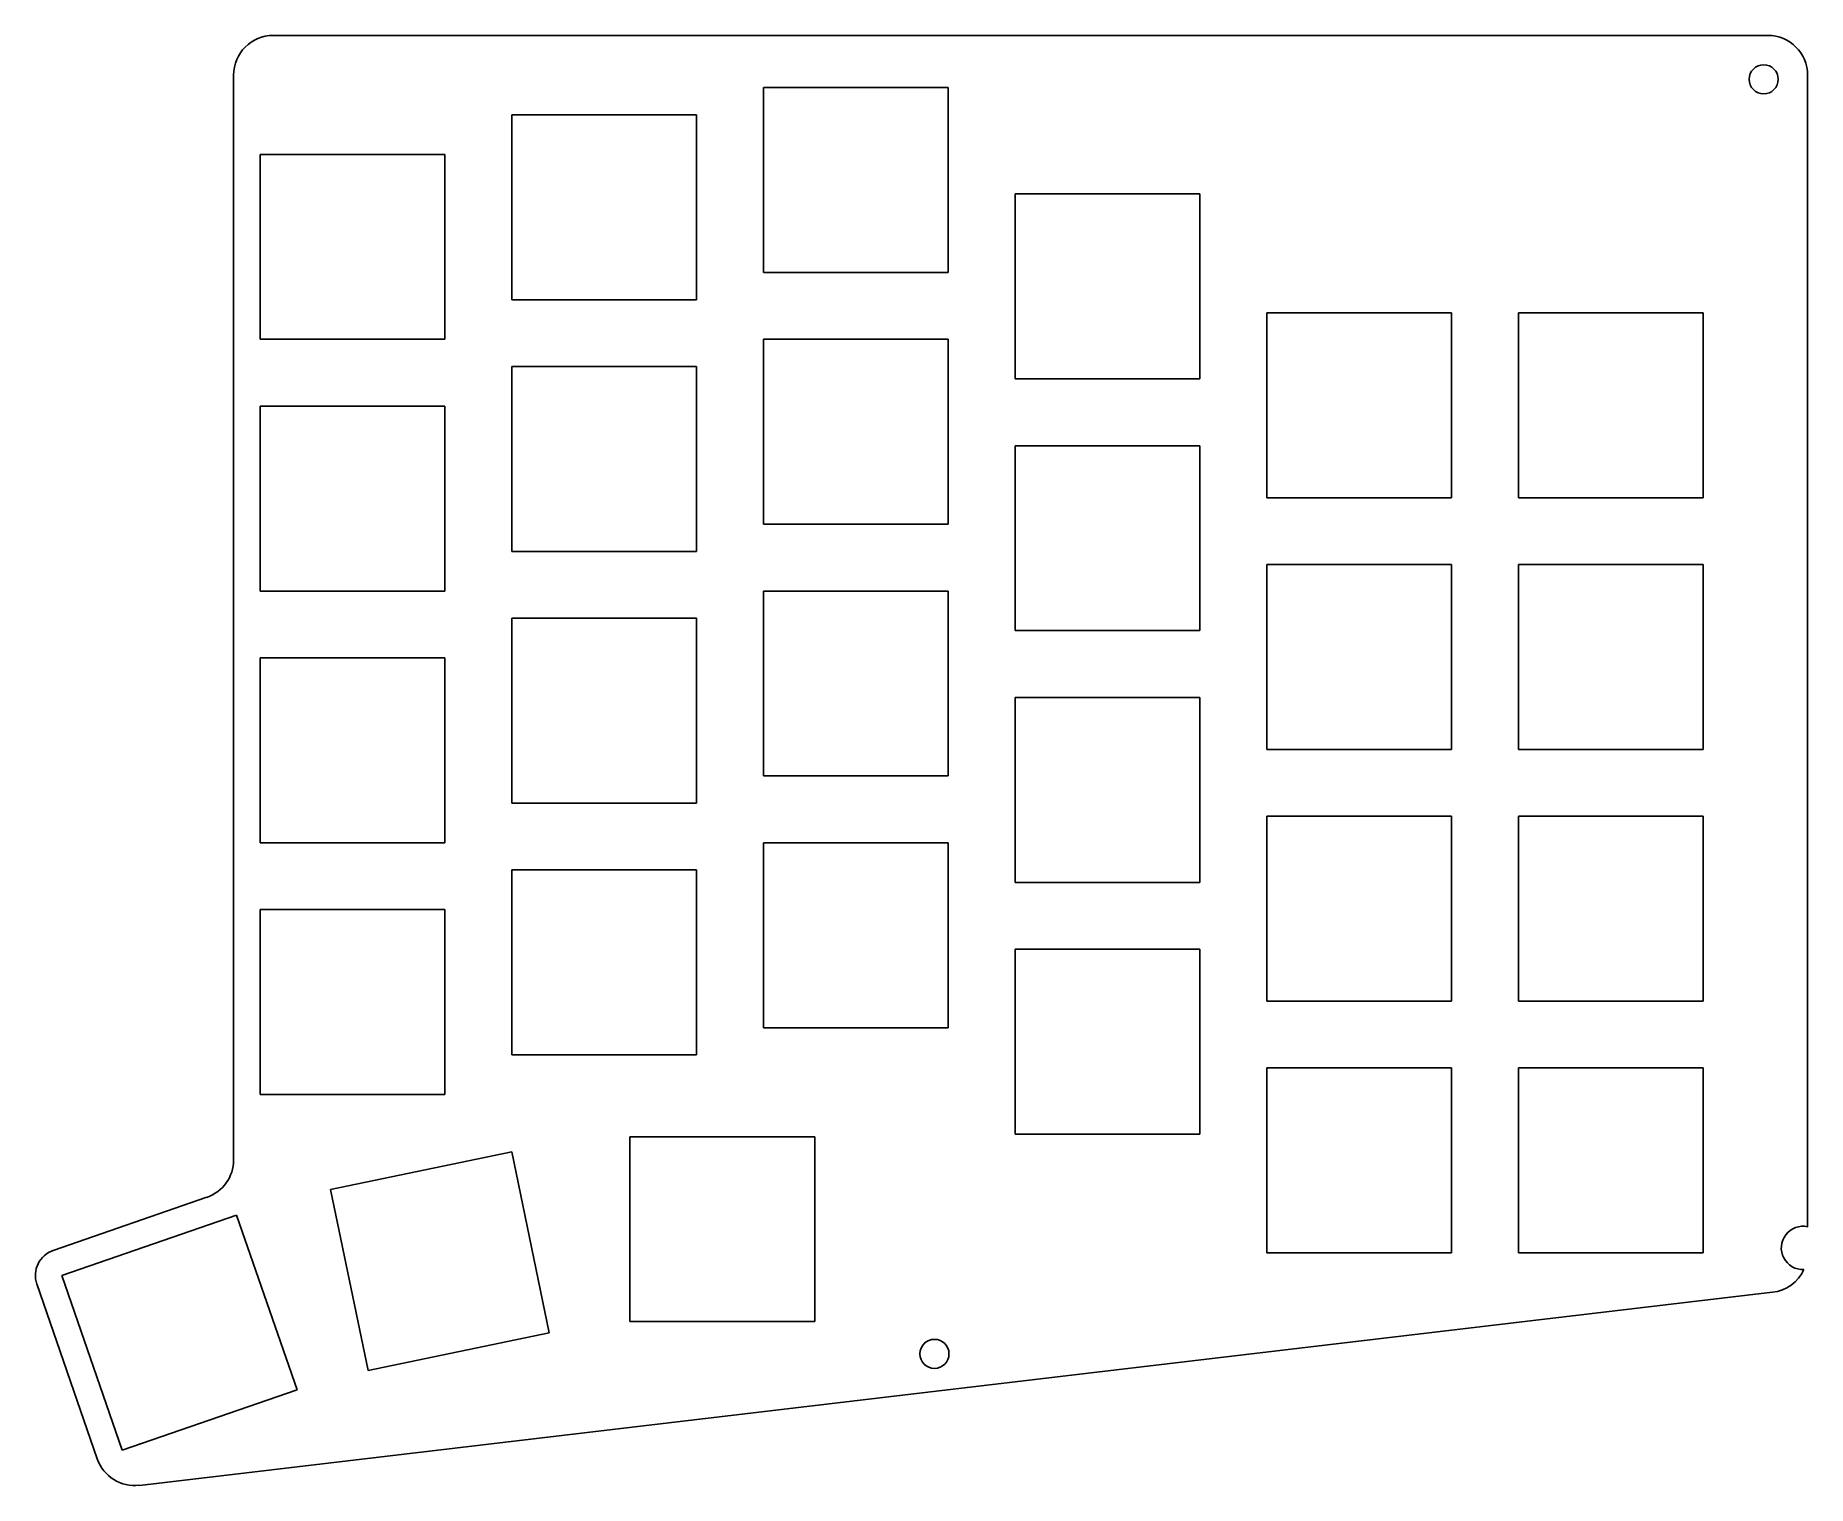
# Model space of a CAD drawing. Header units: millimetres. Extents: x -17 to 117, y -30 to 80.
import ezdxf

# ---------------------------------------------------------------- set-up
doc = ezdxf.new("R2010")
doc.units = ezdxf.units.MM
doc.layers.add('Body', color=7, linetype='CONTINUOUS')

msp = doc.modelspace()

# ---------------------------------------------------------------- linework, layer by layer
at = {"layer": 'Body'}
for p, q in [((1, 80.15, 0.6), (1, 80.15, 2.1)), ((1, 80.15, 0.6), (1, 80.15, 2.1)), ((1, 80.15, 0.6), (114.14, 80.15, 0.6)), ((1, 80.15, 2.1), (114.14, 80.15, 2.1)), ((1, 80.15, 0.6), (114.14, 80.15, 0.6)), ((1, 80.15, 2.1), (114.14, 80.15, 2.1)), ((114.14, 80.15, 0.6), (114.14, 80.15, 2.1)), ((114.14, 80.15, 0.6), (114.14, 80.15, 2.1)), ((-2, 77.15, 0.6), (-2, 77.15, 2.1)), ((-2, 77.15, 0.6), (-2, 77.15, 2.1)), ((-2, -4.96, 0.6), (-2, 77.15, 0.6)), ((-2, 77.15, 2.1), (-2, -4.96, 2.1)), ((-2, -4.96, 0.6), (-2, 77.15, 0.6)), ((-2, 77.15, 2.1), (-2, -4.96, 2.1)), ((114.92, 76.83, 0.6), (114.92, 76.83, 2.1)), ((114.92, 76.83, 0.6), (114.92, 76.83, 2.1)), ((117.14, 77.15, 0.6), (117.14, -10.02, 0.6)), ((117.14, 77.15, 2.1), (117.14, -10.02, 2.1)), ((117.14, 77.15, 0.6), (117.14, 77.15, 2.1)), ((117.14, 77.15, 0.6), (117.14, 77.15, 2.1)), ((117.14, 77.15, 0.6), (117.14, -10.02, 0.6)), ((117.14, 77.15, 2.1), (117.14, -10.02, 2.1)), ((38.1, 76.2, 0.6), (38.1, 62.2, 0.6)), ((52.1, 76.2, 0.6), (38.1, 76.2, 0.6)), ((38.1, 76.2, 2.1), (38.1, 62.2, 2.1)), ((52.1, 76.2, 2.1), (38.1, 76.2, 2.1)), ((38.1, 76.2, 0.6), (38.1, 76.2, 2.1)), ((38.1, 76.2, 0.6), (38.1, 62.2, 0.6)), ((38.1, 76.2, 2.1), (38.1, 62.2, 2.1)), ((38.1, 76.2, 0.6), (38.1, 76.2, 2.1)), ((52.1, 76.2, 0.6), (38.1, 76.2, 0.6)), ((52.1, 76.2, 2.1), (38.1, 76.2, 2.1)), ((52.1, 62.2, 0.6), (52.1, 76.2, 0.6)), ((52.1, 62.2, 2.1), (52.1, 76.2, 2.1)), ((52.1, 76.2, 0.6), (52.1, 76.2, 2.1)), ((52.1, 62.2, 0.6), (52.1, 76.2, 0.6)), ((52.1, 62.2, 2.1), (52.1, 76.2, 2.1)), ((52.1, 76.2, 0.6), (52.1, 76.2, 2.1)), ((19.05, 74.15, 0.6), (19.05, 60.15, 0.6)), ((33.05, 74.15, 0.6), (19.05, 74.15, 0.6)), ((19.05, 74.15, 2.1), (19.05, 60.15, 2.1)), ((33.05, 74.15, 2.1), (19.05, 74.15, 2.1)), ((19.05, 74.15, 0.6), (19.05, 74.15, 2.1)), ((19.05, 74.15, 0.6), (19.05, 60.15, 0.6)), ((19.05, 74.15, 2.1), (19.05, 60.15, 2.1)), ((19.05, 74.15, 0.6), (19.05, 74.15, 2.1)), ((33.05, 74.15, 0.6), (19.05, 74.15, 0.6)), ((33.05, 74.15, 2.1), (19.05, 74.15, 2.1)), ((33.05, 60.15, 0.6), (33.05, 74.15, 0.6)), ((33.05, 60.15, 2.1), (33.05, 74.15, 2.1)), ((33.05, 74.15, 0.6), (33.05, 74.15, 2.1)), ((33.05, 60.15, 0.6), (33.05, 74.15, 0.6)), ((33.05, 60.15, 2.1), (33.05, 74.15, 2.1)), ((33.05, 74.15, 0.6), (33.05, 74.15, 2.1)), ((0, 71.15, 0.6), (0, 57.15, 0.6)), ((14, 71.15, 0.6), (0, 71.15, 0.6)), ((0, 71.15, 2.1), (0, 57.15, 2.1)), ((14, 71.15, 2.1), (0, 71.15, 2.1)), ((0, 71.15, 0.6), (0, 71.15, 2.1)), ((0, 71.15, 0.6), (0, 57.15, 0.6)), ((0, 71.15, 2.1), (0, 57.15, 2.1)), ((0, 71.15, 0.6), (0, 71.15, 2.1)), ((14, 71.15, 0.6), (0, 71.15, 0.6)), ((14, 71.15, 2.1), (0, 71.15, 2.1)), ((14, 57.15, 0.6), (14, 71.15, 0.6)), ((14, 57.15, 2.1), (14, 71.15, 2.1)), ((14, 71.15, 0.6), (14, 71.15, 2.1)), ((14, 57.15, 0.6), (14, 71.15, 0.6)), ((14, 57.15, 2.1), (14, 71.15, 2.1)), ((14, 71.15, 0.6), (14, 71.15, 2.1)), ((57.15, 68.15, 0.6), (57.15, 54.15, 0.6)), ((71.15, 68.15, 0.6), (57.15, 68.15, 0.6)), ((57.15, 68.15, 2.1), (57.15, 54.15, 2.1)), ((71.15, 68.15, 2.1), (57.15, 68.15, 2.1)), ((57.15, 68.15, 0.6), (57.15, 68.15, 2.1)), ((57.15, 68.15, 0.6), (57.15, 54.15, 0.6)), ((57.15, 68.15, 2.1), (57.15, 54.15, 2.1)), ((57.15, 68.15, 0.6), (57.15, 68.15, 2.1)), ((71.15, 68.15, 0.6), (57.15, 68.15, 0.6)), ((71.15, 68.15, 2.1), (57.15, 68.15, 2.1)), ((71.15, 54.15, 0.6), (71.15, 68.15, 0.6)), ((71.15, 54.15, 2.1), (71.15, 68.15, 2.1)), ((71.15, 68.15, 0.6), (71.15, 68.15, 2.1)), ((71.15, 54.15, 0.6), (71.15, 68.15, 0.6)), ((71.15, 54.15, 2.1), (71.15, 68.15, 2.1)), ((71.15, 68.15, 0.6), (71.15, 68.15, 2.1)), ((38.1, 62.2, 0.6), (52.1, 62.2, 0.6)), ((38.1, 62.2, 2.1), (52.1, 62.2, 2.1)), ((38.1, 62.2, 0.6), (38.1, 62.2, 2.1)), ((38.1, 62.2, 0.6), (52.1, 62.2, 0.6)), ((38.1, 62.2, 2.1), (52.1, 62.2, 2.1)), ((38.1, 62.2, 0.6), (38.1, 62.2, 2.1)), ((52.1, 62.2, 0.6), (52.1, 62.2, 2.1)), ((52.1, 62.2, 0.6), (52.1, 62.2, 2.1)), ((19.05, 60.15, 0.6), (33.05, 60.15, 0.6)), ((19.05, 60.15, 2.1), (33.05, 60.15, 2.1)), ((19.05, 60.15, 0.6), (19.05, 60.15, 2.1)), ((19.05, 60.15, 0.6), (33.05, 60.15, 0.6)), ((19.05, 60.15, 2.1), (33.05, 60.15, 2.1)), ((19.05, 60.15, 0.6), (19.05, 60.15, 2.1)), ((33.05, 60.15, 0.6), (33.05, 60.15, 2.1)), ((33.05, 60.15, 0.6), (33.05, 60.15, 2.1)), ((76.2, 59.15, 0.6), (76.2, 45.15, 0.6)), ((90.2, 59.15, 0.6), (76.2, 59.15, 0.6)), ((76.2, 59.15, 2.1), (76.2, 45.15, 2.1)), ((90.2, 59.15, 2.1), (76.2, 59.15, 2.1)), ((76.2, 59.15, 0.6), (76.2, 59.15, 2.1)), ((76.2, 59.15, 0.6), (76.2, 45.15, 0.6)), ((76.2, 59.15, 2.1), (76.2, 45.15, 2.1)), ((76.2, 59.15, 0.6), (76.2, 59.15, 2.1)), ((90.2, 59.15, 0.6), (76.2, 59.15, 0.6)), ((90.2, 59.15, 2.1), (76.2, 59.15, 2.1)), ((90.2, 45.15, 0.6), (90.2, 59.15, 0.6)), ((90.2, 45.15, 2.1), (90.2, 59.15, 2.1)), ((90.2, 59.15, 0.6), (90.2, 59.15, 2.1)), ((90.2, 45.15, 0.6), (90.2, 59.15, 0.6)), ((90.2, 45.15, 2.1), (90.2, 59.15, 2.1)), ((90.2, 59.15, 0.6), (90.2, 59.15, 2.1)), ((95.25, 59.15, 0.6), (95.25, 45.15, 0.6)), ((109.25, 59.15, 0.6), (95.25, 59.15, 0.6)), ((95.25, 59.15, 2.1), (95.25, 45.15, 2.1)), ((109.25, 59.15, 2.1), (95.25, 59.15, 2.1)), ((95.25, 59.15, 0.6), (95.25, 59.15, 2.1)), ((95.25, 59.15, 0.6), (95.25, 45.15, 0.6)), ((95.25, 59.15, 2.1), (95.25, 45.15, 2.1)), ((95.25, 59.15, 0.6), (95.25, 59.15, 2.1)), ((109.25, 59.15, 0.6), (95.25, 59.15, 0.6)), ((109.25, 59.15, 2.1), (95.25, 59.15, 2.1)), ((109.25, 45.15, 0.6), (109.25, 59.15, 0.6)), ((109.25, 45.15, 2.1), (109.25, 59.15, 2.1)), ((109.25, 59.15, 0.6), (109.25, 59.15, 2.1)), ((109.25, 45.15, 0.6), (109.25, 59.15, 0.6)), ((109.25, 45.15, 2.1), (109.25, 59.15, 2.1)), ((109.25, 59.15, 0.6), (109.25, 59.15, 2.1)), ((0, 57.15, 0.6), (14, 57.15, 0.6)), ((0, 57.15, 2.1), (14, 57.15, 2.1)), ((0, 57.15, 0.6), (0, 57.15, 2.1)), ((0, 57.15, 0.6), (14, 57.15, 0.6)), ((0, 57.15, 2.1), (14, 57.15, 2.1)), ((0, 57.15, 0.6), (0, 57.15, 2.1)), ((14, 57.15, 0.6), (14, 57.15, 2.1)), ((14, 57.15, 0.6), (14, 57.15, 2.1)), ((38.1, 57.15, 0.6), (38.1, 43.15, 0.6)), ((52.1, 57.15, 0.6), (38.1, 57.15, 0.6)), ((38.1, 57.15, 2.1), (38.1, 43.15, 2.1)), ((52.1, 57.15, 2.1), (38.1, 57.15, 2.1)), ((38.1, 57.15, 0.6), (38.1, 57.15, 2.1)), ((38.1, 57.15, 0.6), (38.1, 43.15, 0.6)), ((38.1, 57.15, 2.1), (38.1, 43.15, 2.1)), ((38.1, 57.15, 0.6), (38.1, 57.15, 2.1)), ((52.1, 57.15, 0.6), (38.1, 57.15, 0.6)), ((52.1, 57.15, 2.1), (38.1, 57.15, 2.1)), ((52.1, 43.15, 0.6), (52.1, 57.15, 0.6)), ((52.1, 43.15, 2.1), (52.1, 57.15, 2.1)), ((52.1, 57.15, 0.6), (52.1, 57.15, 2.1)), ((52.1, 43.15, 0.6), (52.1, 57.15, 0.6)), ((52.1, 43.15, 2.1), (52.1, 57.15, 2.1)), ((52.1, 57.15, 0.6), (52.1, 57.15, 2.1)), ((19.05, 55.1, 0.6), (19.05, 41.1, 0.6)), ((33.05, 55.1, 0.6), (19.05, 55.1, 0.6)), ((19.05, 55.1, 2.1), (19.05, 41.1, 2.1)), ((33.05, 55.1, 2.1), (19.05, 55.1, 2.1)), ((19.05, 55.1, 0.6), (19.05, 55.1, 2.1)), ((19.05, 55.1, 0.6), (19.05, 41.1, 0.6)), ((19.05, 55.1, 2.1), (19.05, 41.1, 2.1)), ((19.05, 55.1, 0.6), (19.05, 55.1, 2.1)), ((33.05, 55.1, 0.6), (19.05, 55.1, 0.6)), ((33.05, 55.1, 2.1), (19.05, 55.1, 2.1)), ((33.05, 41.1, 0.6), (33.05, 55.1, 0.6)), ((33.05, 41.1, 2.1), (33.05, 55.1, 2.1)), ((33.05, 55.1, 0.6), (33.05, 55.1, 2.1)), ((33.05, 41.1, 0.6), (33.05, 55.1, 0.6)), ((33.05, 41.1, 2.1), (33.05, 55.1, 2.1)), ((33.05, 55.1, 0.6), (33.05, 55.1, 2.1)), ((57.15, 54.15, 0.6), (71.15, 54.15, 0.6)), ((57.15, 54.15, 2.1), (71.15, 54.15, 2.1)), ((57.15, 54.15, 0.6), (57.15, 54.15, 2.1)), ((57.15, 54.15, 0.6), (71.15, 54.15, 0.6)), ((57.15, 54.15, 2.1), (71.15, 54.15, 2.1)), ((57.15, 54.15, 0.6), (57.15, 54.15, 2.1)), ((71.15, 54.15, 0.6), (71.15, 54.15, 2.1)), ((71.15, 54.15, 0.6), (71.15, 54.15, 2.1)), ((0, 52.1, 0.6), (0, 38.1, 0.6)), ((14, 52.1, 0.6), (0, 52.1, 0.6)), ((0, 52.1, 2.1), (0, 38.1, 2.1)), ((14, 52.1, 2.1), (0, 52.1, 2.1)), ((0, 52.1, 0.6), (0, 52.1, 2.1)), ((0, 52.1, 0.6), (0, 38.1, 0.6)), ((0, 52.1, 2.1), (0, 38.1, 2.1)), ((0, 52.1, 0.6), (0, 52.1, 2.1)), ((14, 52.1, 0.6), (0, 52.1, 0.6)), ((14, 52.1, 2.1), (0, 52.1, 2.1)), ((14, 38.1, 0.6), (14, 52.1, 0.6)), ((14, 38.1, 2.1), (14, 52.1, 2.1)), ((14, 52.1, 0.6), (14, 52.1, 2.1)), ((14, 38.1, 0.6), (14, 52.1, 0.6)), ((14, 38.1, 2.1), (14, 52.1, 2.1)), ((14, 52.1, 0.6), (14, 52.1, 2.1)), ((57.15, 49.1, 0.6), (57.15, 35.1, 0.6)), ((71.15, 49.1, 0.6), (57.15, 49.1, 0.6)), ((57.15, 49.1, 2.1), (57.15, 35.1, 2.1)), ((71.15, 49.1, 2.1), (57.15, 49.1, 2.1)), ((57.15, 49.1, 0.6), (57.15, 49.1, 2.1)), ((57.15, 49.1, 0.6), (57.15, 35.1, 0.6)), ((57.15, 49.1, 2.1), (57.15, 35.1, 2.1)), ((57.15, 49.1, 0.6), (57.15, 49.1, 2.1)), ((71.15, 49.1, 0.6), (57.15, 49.1, 0.6)), ((71.15, 49.1, 2.1), (57.15, 49.1, 2.1)), ((71.15, 35.1, 0.6), (71.15, 49.1, 0.6)), ((71.15, 35.1, 2.1), (71.15, 49.1, 2.1)), ((71.15, 49.1, 0.6), (71.15, 49.1, 2.1)), ((71.15, 35.1, 0.6), (71.15, 49.1, 0.6)), ((71.15, 35.1, 2.1), (71.15, 49.1, 2.1)), ((71.15, 49.1, 0.6), (71.15, 49.1, 2.1)), ((76.2, 45.15, 0.6), (90.2, 45.15, 0.6)), ((76.2, 45.15, 2.1), (90.2, 45.15, 2.1)), ((76.2, 45.15, 0.6), (76.2, 45.15, 2.1)), ((76.2, 45.15, 0.6), (90.2, 45.15, 0.6)), ((76.2, 45.15, 2.1), (90.2, 45.15, 2.1)), ((76.2, 45.15, 0.6), (76.2, 45.15, 2.1)), ((90.2, 45.15, 0.6), (90.2, 45.15, 2.1)), ((90.2, 45.15, 0.6), (90.2, 45.15, 2.1)), ((95.25, 45.15, 0.6), (109.25, 45.15, 0.6)), ((95.25, 45.15, 2.1), (109.25, 45.15, 2.1)), ((95.25, 45.15, 0.6), (95.25, 45.15, 2.1)), ((95.25, 45.15, 0.6), (109.25, 45.15, 0.6)), ((95.25, 45.15, 2.1), (109.25, 45.15, 2.1)), ((95.25, 45.15, 0.6), (95.25, 45.15, 2.1)), ((109.25, 45.15, 0.6), (109.25, 45.15, 2.1)), ((109.25, 45.15, 0.6), (109.25, 45.15, 2.1)), ((38.1, 43.15, 0.6), (52.1, 43.15, 0.6)), ((38.1, 43.15, 2.1), (52.1, 43.15, 2.1)), ((38.1, 43.15, 0.6), (38.1, 43.15, 2.1)), ((38.1, 43.15, 0.6), (52.1, 43.15, 0.6)), ((38.1, 43.15, 2.1), (52.1, 43.15, 2.1)), ((38.1, 43.15, 0.6), (38.1, 43.15, 2.1)), ((52.1, 43.15, 0.6), (52.1, 43.15, 2.1)), ((52.1, 43.15, 0.6), (52.1, 43.15, 2.1)), ((19.05, 41.1, 0.6), (33.05, 41.1, 0.6)), ((19.05, 41.1, 2.1), (33.05, 41.1, 2.1)), ((19.05, 41.1, 0.6), (19.05, 41.1, 2.1)), ((19.05, 41.1, 0.6), (33.05, 41.1, 0.6)), ((19.05, 41.1, 2.1), (33.05, 41.1, 2.1)), ((19.05, 41.1, 0.6), (19.05, 41.1, 2.1)), ((33.05, 41.1, 0.6), (33.05, 41.1, 2.1)), ((33.05, 41.1, 0.6), (33.05, 41.1, 2.1)), ((76.2, 40.1, 0.6), (76.2, 26.1, 0.6)), ((90.2, 40.1, 0.6), (76.2, 40.1, 0.6)), ((76.2, 40.1, 2.1), (76.2, 26.1, 2.1)), ((90.2, 40.1, 2.1), (76.2, 40.1, 2.1)), ((76.2, 40.1, 0.6), (76.2, 40.1, 2.1)), ((76.2, 40.1, 0.6), (76.2, 26.1, 0.6)), ((76.2, 40.1, 2.1), (76.2, 26.1, 2.1)), ((76.2, 40.1, 0.6), (76.2, 40.1, 2.1)), ((90.2, 40.1, 0.6), (76.2, 40.1, 0.6)), ((90.2, 40.1, 2.1), (76.2, 40.1, 2.1)), ((90.2, 26.1, 0.6), (90.2, 40.1, 0.6)), ((90.2, 26.1, 2.1), (90.2, 40.1, 2.1)), ((90.2, 40.1, 0.6), (90.2, 40.1, 2.1)), ((90.2, 26.1, 0.6), (90.2, 40.1, 0.6)), ((90.2, 26.1, 2.1), (90.2, 40.1, 2.1)), ((90.2, 40.1, 0.6), (90.2, 40.1, 2.1)), ((95.25, 40.1, 0.6), (95.25, 26.1, 0.6)), ((109.25, 40.1, 0.6), (95.25, 40.1, 0.6)), ((95.25, 40.1, 2.1), (95.25, 26.1, 2.1)), ((109.25, 40.1, 2.1), (95.25, 40.1, 2.1)), ((95.25, 40.1, 0.6), (95.25, 40.1, 2.1)), ((95.25, 40.1, 0.6), (95.25, 26.1, 0.6)), ((95.25, 40.1, 2.1), (95.25, 26.1, 2.1)), ((95.25, 40.1, 0.6), (95.25, 40.1, 2.1)), ((109.25, 40.1, 0.6), (95.25, 40.1, 0.6)), ((109.25, 40.1, 2.1), (95.25, 40.1, 2.1)), ((109.25, 26.1, 0.6), (109.25, 40.1, 0.6)), ((109.25, 26.1, 2.1), (109.25, 40.1, 2.1)), ((109.25, 40.1, 0.6), (109.25, 40.1, 2.1)), ((109.25, 26.1, 0.6), (109.25, 40.1, 0.6)), ((109.25, 26.1, 2.1), (109.25, 40.1, 2.1)), ((109.25, 40.1, 0.6), (109.25, 40.1, 2.1)), ((0, 38.1, 0.6), (14, 38.1, 0.6)), ((0, 38.1, 2.1), (14, 38.1, 2.1)), ((0, 38.1, 0.6), (0, 38.1, 2.1)), ((0, 38.1, 0.6), (14, 38.1, 0.6)), ((0, 38.1, 2.1), (14, 38.1, 2.1)), ((0, 38.1, 0.6), (0, 38.1, 2.1)), ((14, 38.1, 0.6), (14, 38.1, 2.1)), ((14, 38.1, 0.6), (14, 38.1, 2.1)), ((38.1, 38.1, 0.6), (38.1, 24.1, 0.6)), ((52.1, 38.1, 0.6), (38.1, 38.1, 0.6)), ((38.1, 38.1, 2.1), (38.1, 24.1, 2.1)), ((52.1, 38.1, 2.1), (38.1, 38.1, 2.1)), ((38.1, 38.1, 0.6), (38.1, 38.1, 2.1)), ((38.1, 38.1, 0.6), (38.1, 24.1, 0.6)), ((38.1, 38.1, 2.1), (38.1, 24.1, 2.1)), ((38.1, 38.1, 0.6), (38.1, 38.1, 2.1)), ((52.1, 38.1, 0.6), (38.1, 38.1, 0.6)), ((52.1, 38.1, 2.1), (38.1, 38.1, 2.1)), ((52.1, 24.1, 0.6), (52.1, 38.1, 0.6)), ((52.1, 24.1, 2.1), (52.1, 38.1, 2.1)), ((52.1, 38.1, 0.6), (52.1, 38.1, 2.1)), ((52.1, 24.1, 0.6), (52.1, 38.1, 0.6)), ((52.1, 24.1, 2.1), (52.1, 38.1, 2.1)), ((52.1, 38.1, 0.6), (52.1, 38.1, 2.1)), ((19.05, 36.05, 0.6), (19.05, 22.05, 0.6)), ((33.05, 36.05, 0.6), (19.05, 36.05, 0.6)), ((19.05, 36.05, 2.1), (19.05, 22.05, 2.1)), ((33.05, 36.05, 2.1), (19.05, 36.05, 2.1)), ((19.05, 36.05, 0.6), (19.05, 36.05, 2.1)), ((19.05, 36.05, 0.6), (19.05, 22.05, 0.6)), ((19.05, 36.05, 2.1), (19.05, 22.05, 2.1)), ((19.05, 36.05, 0.6), (19.05, 36.05, 2.1)), ((33.05, 36.05, 0.6), (19.05, 36.05, 0.6)), ((33.05, 36.05, 2.1), (19.05, 36.05, 2.1)), ((33.05, 22.05, 0.6), (33.05, 36.05, 0.6)), ((33.05, 22.05, 2.1), (33.05, 36.05, 2.1)), ((33.05, 36.05, 0.6), (33.05, 36.05, 2.1)), ((33.05, 22.05, 0.6), (33.05, 36.05, 0.6)), ((33.05, 22.05, 2.1), (33.05, 36.05, 2.1)), ((33.05, 36.05, 0.6), (33.05, 36.05, 2.1)), ((57.15, 35.1, 0.6), (71.15, 35.1, 0.6)), ((57.15, 35.1, 2.1), (71.15, 35.1, 2.1)), ((57.15, 35.1, 0.6), (57.15, 35.1, 2.1)), ((57.15, 35.1, 0.6), (71.15, 35.1, 0.6)), ((57.15, 35.1, 2.1), (71.15, 35.1, 2.1)), ((57.15, 35.1, 0.6), (57.15, 35.1, 2.1)), ((71.15, 35.1, 0.6), (71.15, 35.1, 2.1)), ((71.15, 35.1, 0.6), (71.15, 35.1, 2.1)), ((0, 33.05, 0.6), (0, 19.05, 0.6)), ((14, 33.05, 0.6), (0, 33.05, 0.6)), ((0, 33.05, 2.1), (0, 19.05, 2.1)), ((14, 33.05, 2.1), (0, 33.05, 2.1)), ((0, 33.05, 0.6), (0, 33.05, 2.1)), ((0, 33.05, 0.6), (0, 19.05, 0.6)), ((0, 33.05, 2.1), (0, 19.05, 2.1)), ((0, 33.05, 0.6), (0, 33.05, 2.1)), ((14, 33.05, 0.6), (0, 33.05, 0.6)), ((14, 33.05, 2.1), (0, 33.05, 2.1)), ((14, 19.05, 0.6), (14, 33.05, 0.6)), ((14, 19.05, 2.1), (14, 33.05, 2.1)), ((14, 33.05, 0.6), (14, 33.05, 2.1)), ((14, 19.05, 0.6), (14, 33.05, 0.6)), ((14, 19.05, 2.1), (14, 33.05, 2.1)), ((14, 33.05, 0.6), (14, 33.05, 2.1)), ((57.15, 30.05, 0.6), (57.15, 16.05, 0.6)), ((71.15, 30.05, 0.6), (57.15, 30.05, 0.6)), ((57.15, 30.05, 2.1), (57.15, 16.05, 2.1)), ((71.15, 30.05, 2.1), (57.15, 30.05, 2.1)), ((57.15, 30.05, 0.6), (57.15, 30.05, 2.1)), ((57.15, 30.05, 0.6), (57.15, 16.05, 0.6)), ((57.15, 30.05, 2.1), (57.15, 16.05, 2.1)), ((57.15, 30.05, 0.6), (57.15, 30.05, 2.1)), ((71.15, 30.05, 0.6), (57.15, 30.05, 0.6)), ((71.15, 30.05, 2.1), (57.15, 30.05, 2.1)), ((71.15, 16.05, 0.6), (71.15, 30.05, 0.6)), ((71.15, 16.05, 2.1), (71.15, 30.05, 2.1)), ((71.15, 30.05, 0.6), (71.15, 30.05, 2.1)), ((71.15, 16.05, 0.6), (71.15, 30.05, 0.6)), ((71.15, 16.05, 2.1), (71.15, 30.05, 2.1)), ((71.15, 30.05, 0.6), (71.15, 30.05, 2.1)), ((76.2, 26.1, 0.6), (90.2, 26.1, 0.6)), ((76.2, 26.1, 2.1), (90.2, 26.1, 2.1)), ((76.2, 26.1, 0.6), (76.2, 26.1, 2.1)), ((76.2, 26.1, 0.6), (90.2, 26.1, 0.6)), ((76.2, 26.1, 2.1), (90.2, 26.1, 2.1)), ((76.2, 26.1, 0.6), (76.2, 26.1, 2.1)), ((90.2, 26.1, 0.6), (90.2, 26.1, 2.1)), ((90.2, 26.1, 0.6), (90.2, 26.1, 2.1)), ((95.25, 26.1, 0.6), (109.25, 26.1, 0.6)), ((95.25, 26.1, 2.1), (109.25, 26.1, 2.1)), ((95.25, 26.1, 0.6), (95.25, 26.1, 2.1)), ((95.25, 26.1, 0.6), (109.25, 26.1, 0.6)), ((95.25, 26.1, 2.1), (109.25, 26.1, 2.1)), ((95.25, 26.1, 0.6), (95.25, 26.1, 2.1)), ((109.25, 26.1, 0.6), (109.25, 26.1, 2.1)), ((109.25, 26.1, 0.6), (109.25, 26.1, 2.1)), ((38.1, 24.1, 0.6), (52.1, 24.1, 0.6)), ((38.1, 24.1, 2.1), (52.1, 24.1, 2.1)), ((38.1, 24.1, 0.6), (38.1, 24.1, 2.1)), ((38.1, 24.1, 0.6), (52.1, 24.1, 0.6)), ((38.1, 24.1, 2.1), (52.1, 24.1, 2.1)), ((38.1, 24.1, 0.6), (38.1, 24.1, 2.1)), ((52.1, 24.1, 0.6), (52.1, 24.1, 2.1)), ((52.1, 24.1, 0.6), (52.1, 24.1, 2.1)), ((19.05, 22.05, 0.6), (33.05, 22.05, 0.6)), ((19.05, 22.05, 2.1), (33.05, 22.05, 2.1)), ((19.05, 22.05, 0.6), (19.05, 22.05, 2.1)), ((19.05, 22.05, 0.6), (33.05, 22.05, 0.6)), ((19.05, 22.05, 2.1), (33.05, 22.05, 2.1)), ((19.05, 22.05, 0.6), (19.05, 22.05, 2.1)), ((33.05, 22.05, 0.6), (33.05, 22.05, 2.1)), ((33.05, 22.05, 0.6), (33.05, 22.05, 2.1)), ((76.2, 21.05, 0.6), (76.2, 7.05, 0.6)), ((90.2, 21.05, 0.6), (76.2, 21.05, 0.6)), ((76.2, 21.05, 2.1), (76.2, 7.05, 2.1)), ((90.2, 21.05, 2.1), (76.2, 21.05, 2.1)), ((76.2, 21.05, 0.6), (76.2, 21.05, 2.1)), ((76.2, 21.05, 0.6), (76.2, 7.05, 0.6)), ((76.2, 21.05, 2.1), (76.2, 7.05, 2.1)), ((76.2, 21.05, 0.6), (76.2, 21.05, 2.1)), ((90.2, 21.05, 0.6), (76.2, 21.05, 0.6)), ((90.2, 21.05, 2.1), (76.2, 21.05, 2.1)), ((90.2, 7.05, 0.6), (90.2, 21.05, 0.6)), ((90.2, 7.05, 2.1), (90.2, 21.05, 2.1)), ((90.2, 21.05, 0.6), (90.2, 21.05, 2.1)), ((90.2, 7.05, 0.6), (90.2, 21.05, 0.6)), ((90.2, 7.05, 2.1), (90.2, 21.05, 2.1)), ((90.2, 21.05, 0.6), (90.2, 21.05, 2.1)), ((95.25, 21.05, 0.6), (95.25, 7.05, 0.6)), ((109.25, 21.05, 0.6), (95.25, 21.05, 0.6)), ((95.25, 21.05, 2.1), (95.25, 7.05, 2.1)), ((109.25, 21.05, 2.1), (95.25, 21.05, 2.1)), ((95.25, 21.05, 0.6), (95.25, 21.05, 2.1)), ((95.25, 21.05, 0.6), (95.25, 7.05, 0.6)), ((95.25, 21.05, 2.1), (95.25, 7.05, 2.1)), ((95.25, 21.05, 0.6), (95.25, 21.05, 2.1)), ((109.25, 21.05, 0.6), (95.25, 21.05, 0.6)), ((109.25, 21.05, 2.1), (95.25, 21.05, 2.1)), ((109.25, 7.05, 0.6), (109.25, 21.05, 0.6)), ((109.25, 7.05, 2.1), (109.25, 21.05, 2.1)), ((109.25, 21.05, 0.6), (109.25, 21.05, 2.1)), ((109.25, 7.05, 0.6), (109.25, 21.05, 0.6)), ((109.25, 7.05, 2.1), (109.25, 21.05, 2.1)), ((109.25, 21.05, 0.6), (109.25, 21.05, 2.1)), ((0, 19.05, 0.6), (14, 19.05, 0.6)), ((0, 19.05, 2.1), (14, 19.05, 2.1)), ((0, 19.05, 0.6), (0, 19.05, 2.1)), ((0, 19.05, 0.6), (14, 19.05, 0.6)), ((0, 19.05, 2.1), (14, 19.05, 2.1)), ((0, 19.05, 0.6), (0, 19.05, 2.1)), ((14, 19.05, 0.6), (14, 19.05, 2.1)), ((14, 19.05, 0.6), (14, 19.05, 2.1)), ((38.1, 19.05, 0.6), (38.1, 5.05, 0.6)), ((52.1, 19.05, 0.6), (38.1, 19.05, 0.6)), ((38.1, 19.05, 2.1), (38.1, 5.05, 2.1)), ((52.1, 19.05, 2.1), (38.1, 19.05, 2.1)), ((38.1, 19.05, 0.6), (38.1, 19.05, 2.1)), ((38.1, 19.05, 0.6), (38.1, 5.05, 0.6)), ((38.1, 19.05, 2.1), (38.1, 5.05, 2.1)), ((38.1, 19.05, 0.6), (38.1, 19.05, 2.1)), ((52.1, 19.05, 0.6), (38.1, 19.05, 0.6)), ((52.1, 19.05, 2.1), (38.1, 19.05, 2.1)), ((52.1, 5.05, 0.6), (52.1, 19.05, 0.6)), ((52.1, 5.05, 2.1), (52.1, 19.05, 2.1)), ((52.1, 19.05, 0.6), (52.1, 19.05, 2.1)), ((52.1, 5.05, 0.6), (52.1, 19.05, 0.6)), ((52.1, 5.05, 2.1), (52.1, 19.05, 2.1)), ((52.1, 19.05, 0.6), (52.1, 19.05, 2.1)), ((19.05, 17, 0.6), (19.05, 3, 0.6)), ((33.05, 17, 0.6), (19.05, 17, 0.6)), ((19.05, 17, 2.1), (19.05, 3, 2.1)), ((33.05, 17, 2.1), (19.05, 17, 2.1)), ((19.05, 17, 0.6), (19.05, 17, 2.1)), ((19.05, 17, 0.6), (19.05, 3, 0.6)), ((19.05, 17, 2.1), (19.05, 3, 2.1)), ((19.05, 17, 0.6), (19.05, 17, 2.1)), ((33.05, 17, 0.6), (19.05, 17, 0.6)), ((33.05, 17, 2.1), (19.05, 17, 2.1)), ((33.05, 3, 0.6), (33.05, 17, 0.6)), ((33.05, 3, 2.1), (33.05, 17, 2.1)), ((33.05, 17, 0.6), (33.05, 17, 2.1)), ((33.05, 3, 0.6), (33.05, 17, 0.6)), ((33.05, 3, 2.1), (33.05, 17, 2.1)), ((33.05, 17, 0.6), (33.05, 17, 2.1)), ((57.15, 16.05, 0.6), (71.15, 16.05, 0.6)), ((57.15, 16.05, 2.1), (71.15, 16.05, 2.1)), ((57.15, 16.05, 0.6), (57.15, 16.05, 2.1)), ((57.15, 16.05, 0.6), (71.15, 16.05, 0.6)), ((57.15, 16.05, 2.1), (71.15, 16.05, 2.1)), ((57.15, 16.05, 0.6), (57.15, 16.05, 2.1)), ((71.15, 16.05, 0.6), (71.15, 16.05, 2.1)), ((71.15, 16.05, 0.6), (71.15, 16.05, 2.1)), ((0, 14, 0.6), (0, 0, 0.6)), ((14, 14, 0.6), (0, 14, 0.6)), ((0, 14, 2.1), (0, 0, 2.1)), ((14, 14, 2.1), (0, 14, 2.1)), ((0, 14, 0.6), (0, 14, 2.1)), ((0, 14, 0.6), (0, 0, 0.6)), ((0, 14, 2.1), (0, 0, 2.1)), ((0, 14, 0.6), (0, 14, 2.1)), ((14, 14, 0.6), (0, 14, 0.6)), ((14, 14, 2.1), (0, 14, 2.1)), ((14, 0, 0.6), (14, 14, 0.6)), ((14, 0, 2.1), (14, 14, 2.1)), ((14, 14, 0.6), (14, 14, 2.1)), ((14, 0, 0.6), (14, 14, 0.6)), ((14, 0, 2.1), (14, 14, 2.1)), ((14, 14, 0.6), (14, 14, 2.1)), ((57.15, 11, 0.6), (57.15, -3, 0.6)), ((71.15, 11, 0.6), (57.15, 11, 0.6)), ((57.15, 11, 2.1), (57.15, -3, 2.1)), ((71.15, 11, 2.1), (57.15, 11, 2.1)), ((57.15, 11, 0.6), (57.15, 11, 2.1)), ((57.15, 11, 0.6), (57.15, -3, 0.6)), ((57.15, 11, 2.1), (57.15, -3, 2.1)), ((57.15, 11, 0.6), (57.15, 11, 2.1)), ((71.15, 11, 0.6), (57.15, 11, 0.6)), ((71.15, 11, 2.1), (57.15, 11, 2.1)), ((71.15, -3, 0.6), (71.15, 11, 0.6)), ((71.15, -3, 2.1), (71.15, 11, 2.1)), ((71.15, 11, 0.6), (71.15, 11, 2.1)), ((71.15, -3, 0.6), (71.15, 11, 0.6)), ((71.15, -3, 2.1), (71.15, 11, 2.1)), ((71.15, 11, 0.6), (71.15, 11, 2.1)), ((76.2, 7.05, 0.6), (90.2, 7.05, 0.6)), ((76.2, 7.05, 2.1), (90.2, 7.05, 2.1)), ((76.2, 7.05, 0.6), (76.2, 7.05, 2.1)), ((76.2, 7.05, 0.6), (90.2, 7.05, 0.6)), ((76.2, 7.05, 2.1), (90.2, 7.05, 2.1)), ((76.2, 7.05, 0.6), (76.2, 7.05, 2.1)), ((90.2, 7.05, 0.6), (90.2, 7.05, 2.1)), ((90.2, 7.05, 0.6), (90.2, 7.05, 2.1)), ((95.25, 7.05, 0.6), (109.25, 7.05, 0.6)), ((95.25, 7.05, 2.1), (109.25, 7.05, 2.1)), ((95.25, 7.05, 0.6), (95.25, 7.05, 2.1)), ((95.25, 7.05, 0.6), (109.25, 7.05, 0.6)), ((95.25, 7.05, 2.1), (109.25, 7.05, 2.1)), ((95.25, 7.05, 0.6), (95.25, 7.05, 2.1)), ((109.25, 7.05, 0.6), (109.25, 7.05, 2.1)), ((109.25, 7.05, 0.6), (109.25, 7.05, 2.1)), ((38.1, 5.05, 0.6), (52.1, 5.05, 0.6)), ((38.1, 5.05, 2.1), (52.1, 5.05, 2.1)), ((38.1, 5.05, 0.6), (38.1, 5.05, 2.1)), ((38.1, 5.05, 0.6), (52.1, 5.05, 0.6)), ((38.1, 5.05, 2.1), (52.1, 5.05, 2.1)), ((38.1, 5.05, 0.6), (38.1, 5.05, 2.1)), ((52.1, 5.05, 0.6), (52.1, 5.05, 2.1)), ((52.1, 5.05, 0.6), (52.1, 5.05, 2.1)), ((19.05, 3, 0.6), (33.05, 3, 0.6)), ((19.05, 3, 2.1), (33.05, 3, 2.1)), ((19.05, 3, 0.6), (19.05, 3, 2.1)), ((19.05, 3, 0.6), (33.05, 3, 0.6)), ((19.05, 3, 2.1), (33.05, 3, 2.1)), ((19.05, 3, 0.6), (19.05, 3, 2.1)), ((33.05, 3, 0.6), (33.05, 3, 2.1)), ((33.05, 3, 0.6), (33.05, 3, 2.1)), ((76.2, 2, 0.6), (76.2, -12, 0.6)), ((90.2, 2, 0.6), (76.2, 2, 0.6)), ((76.2, 2, 2.1), (76.2, -12, 2.1)), ((90.2, 2, 2.1), (76.2, 2, 2.1)), ((76.2, 2, 0.6), (76.2, 2, 2.1)), ((76.2, 2, 0.6), (76.2, -12, 0.6)), ((76.2, 2, 2.1), (76.2, -12, 2.1)), ((76.2, 2, 0.6), (76.2, 2, 2.1)), ((90.2, 2, 0.6), (76.2, 2, 0.6)), ((90.2, 2, 2.1), (76.2, 2, 2.1)), ((90.2, -12, 0.6), (90.2, 2, 0.6)), ((90.2, -12, 2.1), (90.2, 2, 2.1)), ((90.2, 2, 0.6), (90.2, 2, 2.1)), ((90.2, -12, 0.6), (90.2, 2, 0.6)), ((90.2, -12, 2.1), (90.2, 2, 2.1)), ((90.2, 2, 0.6), (90.2, 2, 2.1)), ((95.25, 2, 0.6), (95.25, -12, 0.6)), ((109.25, 2, 0.6), (95.25, 2, 0.6)), ((95.25, 2, 2.1), (95.25, -12, 2.1)), ((109.25, 2, 2.1), (95.25, 2, 2.1)), ((95.25, 2, 0.6), (95.25, 2, 2.1)), ((95.25, 2, 0.6), (95.25, -12, 0.6)), ((95.25, 2, 2.1), (95.25, -12, 2.1)), ((95.25, 2, 0.6), (95.25, 2, 2.1)), ((109.25, 2, 0.6), (95.25, 2, 0.6)), ((109.25, 2, 2.1), (95.25, 2, 2.1)), ((109.25, -12, 0.6), (109.25, 2, 0.6)), ((109.25, -12, 2.1), (109.25, 2, 2.1)), ((109.25, 2, 0.6), (109.25, 2, 2.1)), ((109.25, -12, 0.6), (109.25, 2, 0.6)), ((109.25, -12, 2.1), (109.25, 2, 2.1)), ((109.25, 2, 0.6), (109.25, 2, 2.1)), ((0, 0, 0.6), (14, 0, 0.6)), ((0, 0, 2.1), (14, 0, 2.1)), ((0, 0, 0.6), (0, 0, 2.1)), ((0, 0, 0.6), (14, 0, 0.6)), ((0, 0, 2.1), (14, 0, 2.1)), ((0, 0, 0.6), (0, 0, 2.1)), ((14, 0, 0.6), (14, 0, 2.1)), ((14, 0, 0.6), (14, 0, 2.1)), ((42, -3.2, 0.6), (28, -3.2, 0.6)), ((28, -3.2, 0.6), (28, -17.2, 0.6)), ((42, -3.2, 2.1), (28, -3.2, 2.1)), ((28, -3.2, 2.1), (28, -17.2, 2.1)), ((28, -3.2, 0.6), (28, -3.2, 2.1)), ((42, -3.2, 0.6), (28, -3.2, 0.6)), ((42, -3.2, 2.1), (28, -3.2, 2.1)), ((28, -3.2, 0.6), (28, -3.2, 2.1)), ((28, -3.2, 0.6), (28, -17.2, 0.6)), ((28, -3.2, 2.1), (28, -17.2, 2.1)), ((42, -17.2, 0.6), (42, -3.2, 0.6)), ((42, -17.2, 2.1), (42, -3.2, 2.1)), ((42, -3.2, 0.6), (42, -3.2, 2.1)), ((42, -3.2, 0.6), (42, -3.2, 2.1)), ((42, -17.2, 0.6), (42, -3.2, 0.6)), ((42, -17.2, 2.1), (42, -3.2, 2.1)), ((57.15, -3, 0.6), (71.15, -3, 0.6)), ((57.15, -3, 2.1), (71.15, -3, 2.1)), ((57.15, -3, 0.6), (57.15, -3, 2.1)), ((57.15, -3, 0.6), (71.15, -3, 0.6)), ((57.15, -3, 2.1), (71.15, -3, 2.1)), ((57.15, -3, 0.6), (57.15, -3, 2.1)), ((71.15, -3, 0.6), (71.15, -3, 2.1)), ((71.15, -3, 0.6), (71.15, -3, 2.1)), ((-2, -4.96, 0.6), (-2, -4.96, 2.1)), ((-2, -4.96, 0.6), (-2, -4.96, 2.1)), ((5.34, -7.19, 0.6), (19.05, -4.35, 0.6)), ((5.34, -7.19, 2.1), (19.05, -4.35, 2.1)), ((5.34, -7.19, 0.6), (19.05, -4.35, 0.6)), ((5.34, -7.19, 2.1), (19.05, -4.35, 2.1)), ((19.05, -4.35, 0.6), (21.89, -18.06, 0.6)), ((19.05, -4.35, 2.1), (21.89, -18.06, 2.1)), ((19.05, -4.35, 0.6), (19.05, -4.35, 2.1)), ((19.05, -4.35, 0.6), (21.89, -18.06, 0.6)), ((19.05, -4.35, 2.1), (21.89, -18.06, 2.1)), ((19.05, -4.35, 0.6), (19.05, -4.35, 2.1)), ((-15.65, -11.81, 0.6), (-4.02, -7.79, 0.6)), ((-15.65, -11.81, 2.1), (-4.02, -7.79, 2.1)), ((-15.65, -11.81, 0.6), (-4.02, -7.79, 0.6)), ((-15.65, -11.81, 2.1), (-4.02, -7.79, 2.1)), ((-4.02, -7.79, 0.6), (-4.02, -7.79, 2.1)), ((-4.02, -7.79, 0.6), (-4.02, -7.79, 2.1)), ((8.18, -20.9, 0.6), (5.34, -7.19, 0.6)), ((8.18, -20.9, 2.1), (5.34, -7.19, 2.1)), ((5.34, -7.19, 0.6), (5.34, -7.19, 2.1)), ((5.34, -7.19, 0.6), (5.34, -7.19, 2.1)), ((8.18, -20.9, 0.6), (5.34, -7.19, 0.6)), ((8.18, -20.9, 2.1), (5.34, -7.19, 2.1)), ((-1.77, -9.13, 0.6), (-15, -13.7, 0.6)), ((-1.77, -9.13, 2.1), (-15, -13.7, 2.1)), ((-1.77, -9.13, 0.6), (-15, -13.7, 0.6)), ((-1.77, -9.13, 2.1), (-15, -13.7, 2.1)), ((2.8, -22.36, 0.6), (-1.77, -9.13, 0.6)), ((2.8, -22.36, 2.1), (-1.77, -9.13, 2.1)), ((-1.77, -9.13, 0.6), (-1.77, -9.13, 2.1)), ((-1.77, -9.13, 0.6), (-1.77, -9.13, 2.1)), ((2.8, -22.36, 0.6), (-1.77, -9.13, 0.6)), ((2.8, -22.36, 2.1), (-1.77, -9.13, 2.1)), ((117.14, -10.02, 0.6), (117.14, -10.02, 2.1)), ((117.14, -10.02, 0.6), (117.14, -10.02, 2.1)), ((-15.65, -11.81, 0.6), (-15.65, -11.81, 2.1)), ((-15.65, -11.81, 0.6), (-15.65, -11.81, 2.1)), ((76.2, -12, 0.6), (90.2, -12, 0.6)), ((76.2, -12, 2.1), (90.2, -12, 2.1)), ((76.2, -12, 0.6), (76.2, -12, 2.1)), ((76.2, -12, 0.6), (90.2, -12, 0.6)), ((76.2, -12, 2.1), (90.2, -12, 2.1)), ((76.2, -12, 0.6), (76.2, -12, 2.1)), ((90.2, -12, 0.6), (90.2, -12, 2.1)), ((90.2, -12, 0.6), (90.2, -12, 2.1)), ((95.25, -12, 0.6), (109.25, -12, 0.6)), ((95.25, -12, 2.1), (109.25, -12, 2.1)), ((95.25, -12, 0.6), (95.25, -12, 2.1)), ((95.25, -12, 0.6), (109.25, -12, 0.6)), ((95.25, -12, 2.1), (109.25, -12, 2.1)), ((95.25, -12, 0.6), (95.25, -12, 2.1)), ((109.25, -12, 0.6), (109.25, -12, 2.1)), ((109.25, -12, 0.6), (109.25, -12, 2.1)), ((116.86, -13.26, 0.6), (116.86, -13.26, 2.1)), ((116.86, -13.26, 0.6), (116.86, -13.26, 2.1)), ((-16.89, -14.35, 0.6), (-12.32, -27.59, 0.6)), ((-16.89, -14.35, 2.1), (-12.32, -27.59, 2.1)), ((-16.89, -14.35, 0.6), (-16.89, -14.35, 2.1)), ((-16.89, -14.35, 0.6), (-16.89, -14.35, 2.1)), ((-16.89, -14.35, 0.6), (-12.32, -27.59, 0.6)), ((-16.89, -14.35, 2.1), (-12.32, -27.59, 2.1)), ((-15, -13.7, 0.6), (-10.43, -26.93, 0.6)), ((-15, -13.7, 2.1), (-10.43, -26.93, 2.1)), ((-15, -13.7, 0.6), (-15, -13.7, 2.1)), ((-15, -13.7, 0.6), (-10.43, -26.93, 0.6)), ((-15, -13.7, 2.1), (-10.43, -26.93, 2.1)), ((-15, -13.7, 0.6), (-15, -13.7, 2.1)), ((-9.13, -29.59, 0.6), (114.49, -14.98, 0.6)), ((-9.13, -29.59, 2.1), (114.49, -14.98, 2.1)), ((-9.13, -29.59, 0.6), (114.49, -14.98, 0.6)), ((-9.13, -29.59, 2.1), (114.49, -14.98, 2.1)), ((114.49, -14.98, 0.6), (114.49, -14.98, 2.1)), ((114.49, -14.98, 0.6), (114.49, -14.98, 2.1)), ((28, -17.2, 0.6), (42, -17.2, 0.6)), ((28, -17.2, 2.1), (42, -17.2, 2.1)), ((28, -17.2, 0.6), (28, -17.2, 2.1)), ((28, -17.2, 0.6), (28, -17.2, 2.1)), ((28, -17.2, 0.6), (42, -17.2, 0.6)), ((28, -17.2, 2.1), (42, -17.2, 2.1)), ((42, -17.2, 0.6), (42, -17.2, 2.1)), ((42, -17.2, 0.6), (42, -17.2, 2.1)), ((21.89, -18.06, 0.6), (8.18, -20.9, 0.6)), ((21.89, -18.06, 2.1), (8.18, -20.9, 2.1)), ((21.89, -18.06, 0.6), (8.18, -20.9, 0.6)), ((21.89, -18.06, 2.1), (8.18, -20.9, 2.1)), ((21.89, -18.06, 0.6), (21.89, -18.06, 2.1)), ((21.89, -18.06, 0.6), (21.89, -18.06, 2.1)), ((52.15, -19.64, 0.6), (52.15, -19.64, 2.1)), ((52.15, -19.64, 0.6), (52.15, -19.64, 2.1)), ((8.18, -20.9, 0.6), (8.18, -20.9, 2.1)), ((8.18, -20.9, 0.6), (8.18, -20.9, 2.1)), ((-10.43, -26.93, 0.6), (2.8, -22.36, 0.6)), ((-10.43, -26.93, 2.1), (2.8, -22.36, 2.1)), ((-10.43, -26.93, 0.6), (2.8, -22.36, 0.6)), ((-10.43, -26.93, 2.1), (2.8, -22.36, 2.1)), ((2.8, -22.36, 0.6), (2.8, -22.36, 2.1)), ((2.8, -22.36, 0.6), (2.8, -22.36, 2.1)), ((-12.32, -27.59, 0.6), (-12.32, -27.59, 2.1)), ((-12.32, -27.59, 0.6), (-12.32, -27.59, 2.1)), ((-10.43, -26.93, 0.6), (-10.43, -26.93, 2.1)), ((-10.43, -26.93, 0.6), (-10.43, -26.93, 2.1)), ((-9.13, -29.59, 0.6), (-9.13, -29.59, 2.1)), ((-9.13, -29.59, 0.6), (-9.13, -29.59, 2.1))]:
    msp.add_line(p, q, dxfattribs=at)
for centre in [(113.82, 76.83, 0.6), (113.82, 76.83, 2.1), (113.82, 76.83, 0.6), (113.82, 76.83, 2.1), (51.05, -19.64, 0.6), (51.05, -19.64, 2.1), (51.05, -19.64, 0.6), (51.05, -19.64, 2.1)]:
    msp.add_circle(centre, 1.1, dxfattribs=at)
for centre, radius, start, end in [((1, 77.15, 0.6), 3, 90, 180), ((1, 77.15, 2.1), 3, 90, 180), ((1, 77.15, 0.6), 3, 90, 180), ((1, 77.15, 2.1), 3, 90, 180), ((114.14, 77.15, 0.6), 3, 0, 90), ((114.14, 77.15, 2.1), 3, 0, 90), ((114.14, 77.15, 0.6), 3, 0, 90), ((114.14, 77.15, 2.1), 3, 0, 90), ((-5, -4.96, 0.6), 3, -70.9477, 0), ((-5, -4.96, 2.1), 3, -70.9477, 0), ((-5, -4.96, 0.6), 3, -70.9477, 0), ((-5, -4.96, 2.1), 3, -70.9477, 0), ((116.79, -11.62, 0.6), 1.64, 77.6775, -87.4971), ((116.79, -11.62, 2.1), 1.64, 77.6775, -87.4971), ((116.79, -11.62, 0.6), 1.64, 77.6775, -87.4971), ((116.79, -11.62, 2.1), 1.64, 77.6775, -87.4971), ((-15, -13.7, 0.6), 2, 109.0523, -160.9477), ((-15, -13.7, 2.1), 2, 109.0523, -160.9477), ((-15, -13.7, 0.6), 2, 109.0523, -160.9477), ((-15, -13.7, 2.1), 2, 109.0523, -160.9477), ((114.14, -12, 0.6), 3, -83.2615, -24.8015), ((114.14, -12, 2.1), 3, -83.2615, -24.8015), ((114.14, -12, 0.6), 3, -83.2615, -24.8015), ((114.14, -12, 2.1), 3, -83.2615, -24.8015), ((-9.48, -26.61, 0.6), 3, -160.9477, -83.2615), ((-9.48, -26.61, 2.1), 3, -160.9477, -83.2615), ((-9.48, -26.61, 0.6), 3, -160.9477, -83.2615), ((-9.48, -26.61, 2.1), 3, -160.9477, -83.2615)]:
    msp.add_arc(centre, radius, start, end, dxfattribs=at)

doc.saveas('drawing.dxf')
